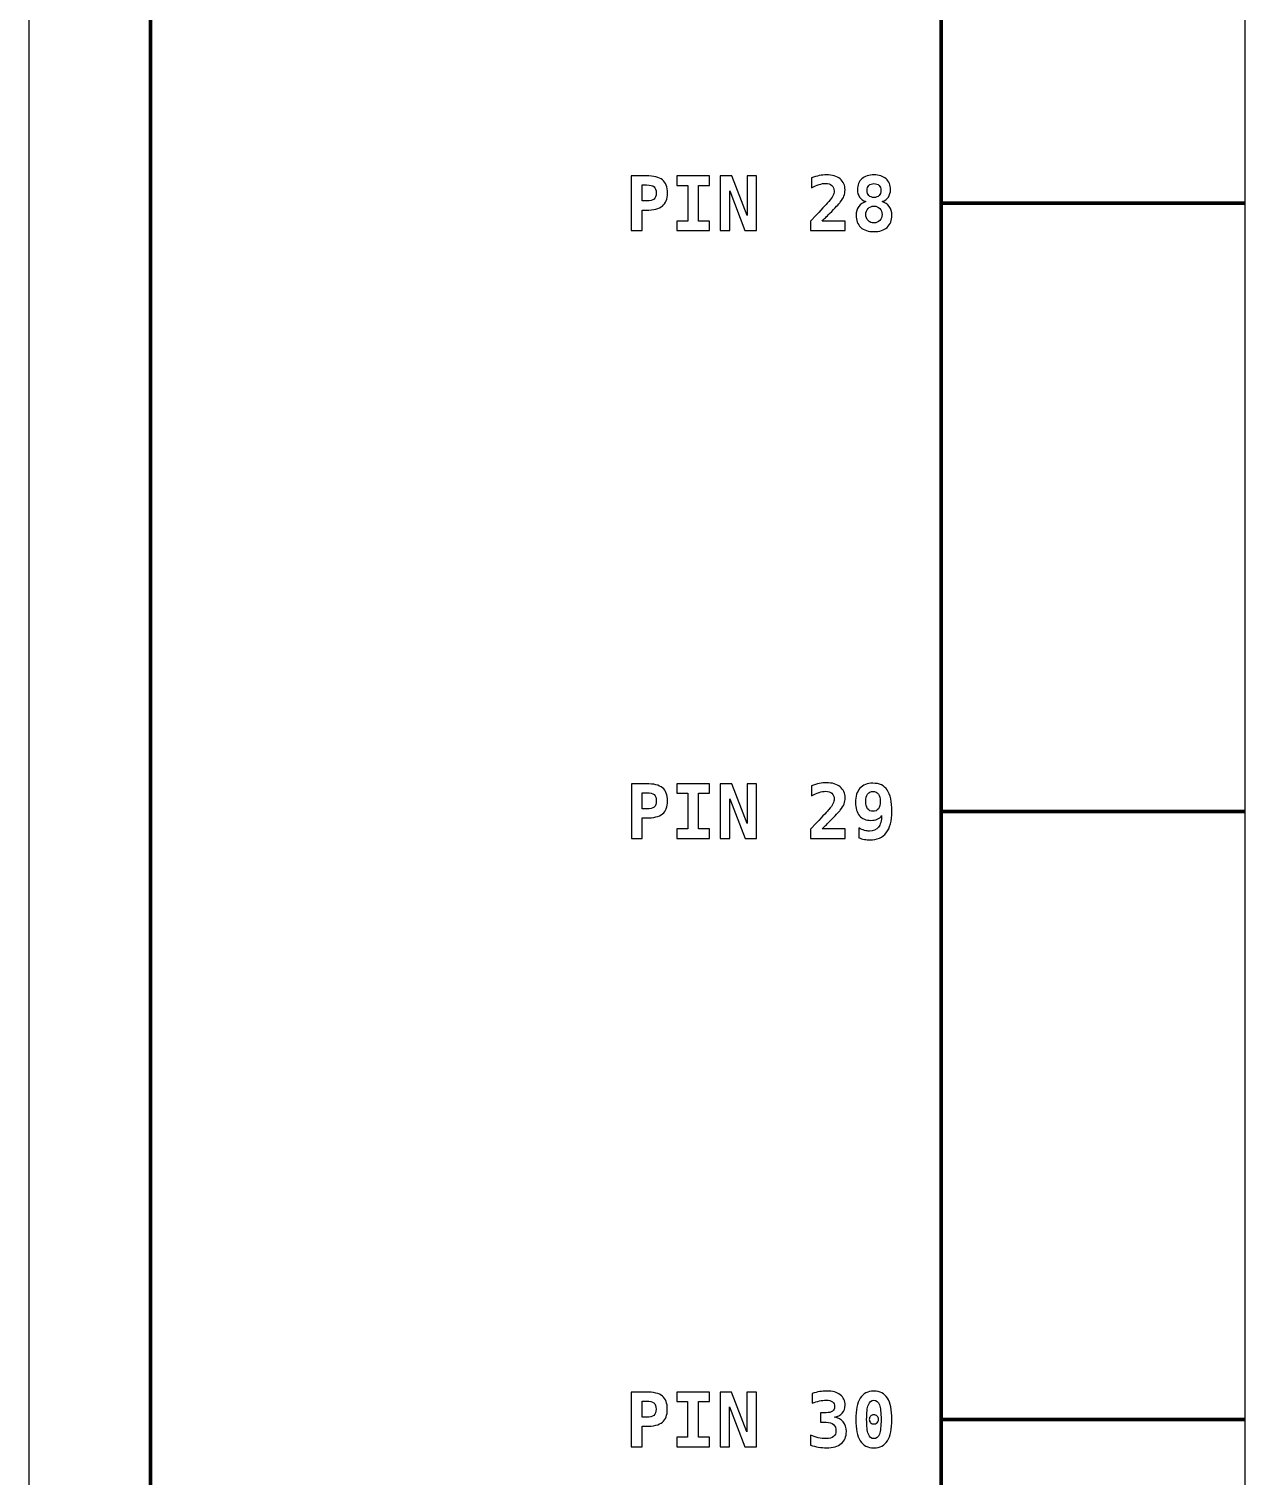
# Model space of a CAD drawing. Header units: centimetres. Extents: x -11.5 to -9.5, y -32.9 to 5.2.
# Drawn here: x -11.5 to -9.5, y -25.943 to -23.563 of the extents above; entities that cross this region are included whole.
import ezdxf

# ---------------------------------------------------------------- set-up
doc = ezdxf.new("R2010")
doc.units = ezdxf.units.CM
doc.header["$MEASUREMENT"] = 0
doc.layers.add('Layer 1', color=7, linetype='Continuous')

msp = doc.modelspace()

# ---------------------------------------------------------------- linework, layer by layer
at = {"layer": 'Layer 1', "color": 7}
msp.add_lwpolyline([(-11.5, -32.85), (-9.5, -32.85), (-9.5, 5.15), (-11.5, 5.15), (-11.5, -32.85)], close=True, dxfattribs=at)
at = {"layer": 'Layer 1', "color": 7, "lineweight": 100}
msp.add_lwpolyline([(-11.3, -32.35), (-10, -32.35), (-10, 3.65), (-11.3, 3.65), (-11.3, -32.35)], close=True, dxfattribs=at)
at = {"layer": 'Layer 1', "color": 250}
for points, knots in [([(-10.50933, -23.80492), (-10.50933, -23.80492), (-10.4849, -23.80492), (-10.4849, -23.80492), (-10.4849, -23.80492), (-10.47249, -23.80492), (-10.46356, -23.80712), (-10.45811, -23.81155), (-10.45811, -23.81155), (-10.45265, -23.81597), (-10.44994, -23.82315), (-10.44994, -23.83307), (-10.44994, -23.83307), (-10.44994, -23.84299), (-10.45265, -23.85017), (-10.45811, -23.8546), (-10.45811, -23.8546), (-10.46356, -23.85902), (-10.47249, -23.86122), (-10.4849, -23.86122), (-10.4849, -23.86122), (-10.4849, -23.86122), (-10.49155, -23.86122), (-10.49155, -23.86122), (-10.49155, -23.86122), (-10.49155, -23.86122), (-10.49155, -23.89493), (-10.49155, -23.89493), (-10.49155, -23.89493), (-10.49155, -23.89493), (-10.50933, -23.89493), (-10.50933, -23.89493), (-10.50933, -23.89493), (-10.50933, -23.89493), (-10.50933, -23.80492), (-10.50933, -23.80492)], [0, 0, 0, 0, 0.1111111, 0.1111111, 0.1111111, 0.1111111, 0.2222222, 0.2222222, 0.2222222, 0.2222222, 0.3333333, 0.3333333, 0.3333333, 0.3333333, 0.4444444, 0.4444444, 0.4444444, 0.4444444, 0.5555556, 0.5555556, 0.5555556, 0.5555556, 0.6666667, 0.6666667, 0.6666667, 0.6666667, 0.7777778, 0.7777778, 0.7777778, 0.7777778, 0.8888889, 0.8888889, 0.8888889, 0.8888889, 1, 1, 1, 1]), ([(-10.49155, -23.81988), (-10.49155, -23.81988), (-10.49155, -23.84626), (-10.49155, -23.84626), (-10.49155, -23.84626), (-10.49155, -23.84626), (-10.48424, -23.84626), (-10.48424, -23.84626), (-10.48424, -23.84626), (-10.47842, -23.84626), (-10.47432, -23.84527), (-10.47198, -23.84332), (-10.47198, -23.84332), (-10.46961, -23.84134), (-10.46844, -23.83793), (-10.46844, -23.83307), (-10.46844, -23.83307), (-10.46844, -23.82822), (-10.46961, -23.8248), (-10.47198, -23.82282), (-10.47198, -23.82282), (-10.47432, -23.82087), (-10.47842, -23.81988), (-10.48424, -23.81988), (-10.48424, -23.81988), (-10.48424, -23.81988), (-10.49155, -23.81988), (-10.49155, -23.81988)], [0, 0, 0, 0, 0.1428571, 0.1428571, 0.1428571, 0.1428571, 0.2857143, 0.2857143, 0.2857143, 0.2857143, 0.4285714, 0.4285714, 0.4285714, 0.4285714, 0.5714286, 0.5714286, 0.5714286, 0.5714286, 0.7142857, 0.7142857, 0.7142857, 0.7142857, 0.8571429, 0.8571429, 0.8571429, 0.8571429, 1, 1, 1, 1]), ([(-10.4344, -23.8206), (-10.4344, -23.8206), (-10.4344, -23.80492), (-10.4344, -23.80492), (-10.4344, -23.80492), (-10.4344, -23.80492), (-10.38081, -23.80492), (-10.38081, -23.80492), (-10.38081, -23.80492), (-10.38081, -23.80492), (-10.38081, -23.8206), (-10.38081, -23.8206), (-10.38081, -23.8206), (-10.38081, -23.8206), (-10.39872, -23.8206), (-10.39872, -23.8206), (-10.39872, -23.8206), (-10.39872, -23.8206), (-10.39872, -23.87925), (-10.39872, -23.87925), (-10.39872, -23.87925), (-10.39872, -23.87925), (-10.38081, -23.87925), (-10.38081, -23.87925), (-10.38081, -23.87925), (-10.38081, -23.87925), (-10.38081, -23.89493), (-10.38081, -23.89493), (-10.38081, -23.89493), (-10.38081, -23.89493), (-10.4344, -23.89493), (-10.4344, -23.89493), (-10.4344, -23.89493), (-10.4344, -23.89493), (-10.4344, -23.87925), (-10.4344, -23.87925), (-10.4344, -23.87925), (-10.4344, -23.87925), (-10.4165, -23.87925), (-10.4165, -23.87925), (-10.4165, -23.87925), (-10.4165, -23.87925), (-10.4165, -23.8206), (-10.4165, -23.8206), (-10.4165, -23.8206), (-10.4165, -23.8206), (-10.4344, -23.8206), (-10.4344, -23.8206)], [0, 0, 0, 0, 0.0833333, 0.0833333, 0.0833333, 0.0833333, 0.1666667, 0.1666667, 0.1666667, 0.1666667, 0.25, 0.25, 0.25, 0.25, 0.3333333, 0.3333333, 0.3333333, 0.3333333, 0.4166667, 0.4166667, 0.4166667, 0.4166667, 0.5, 0.5, 0.5, 0.5, 0.5833333, 0.5833333, 0.5833333, 0.5833333, 0.6666667, 0.6666667, 0.6666667, 0.6666667, 0.75, 0.75, 0.75, 0.75, 0.8333333, 0.8333333, 0.8333333, 0.8333333, 0.9166667, 0.9166667, 0.9166667, 0.9166667, 1, 1, 1, 1]), ([(-10.36326, -23.80492), (-10.36326, -23.80492), (-10.34414, -23.80492), (-10.34414, -23.80492), (-10.34414, -23.80492), (-10.34414, -23.80492), (-10.31908, -23.87034), (-10.31908, -23.87034), (-10.31908, -23.87034), (-10.31908, -23.87034), (-10.31908, -23.80492), (-10.31908, -23.80492), (-10.31908, -23.80492), (-10.31908, -23.80492), (-10.3034, -23.80492), (-10.3034, -23.80492), (-10.3034, -23.80492), (-10.3034, -23.80492), (-10.3034, -23.89493), (-10.3034, -23.89493), (-10.3034, -23.89493), (-10.3034, -23.89493), (-10.32239, -23.89493), (-10.32239, -23.89493), (-10.32239, -23.89493), (-10.32239, -23.89493), (-10.34758, -23.82951), (-10.34758, -23.82951), (-10.34758, -23.82951), (-10.34758, -23.82951), (-10.34758, -23.89493), (-10.34758, -23.89493), (-10.34758, -23.89493), (-10.34758, -23.89493), (-10.36326, -23.89493), (-10.36326, -23.89493), (-10.36326, -23.89493), (-10.36326, -23.89493), (-10.36326, -23.80492), (-10.36326, -23.80492)], [0, 0, 0, 0, 0.1, 0.1, 0.1, 0.1, 0.2, 0.2, 0.2, 0.2, 0.3, 0.3, 0.3, 0.3, 0.4, 0.4, 0.4, 0.4, 0.5, 0.5, 0.5, 0.5, 0.6, 0.6, 0.6, 0.6, 0.7, 0.7, 0.7, 0.7, 0.8, 0.8, 0.8, 0.8, 0.9, 0.9, 0.9, 0.9, 1, 1, 1, 1]), ([(-10.19562, -23.87925), (-10.19562, -23.87925), (-10.1577, -23.87925), (-10.1577, -23.87925), (-10.1577, -23.87925), (-10.1577, -23.87925), (-10.1577, -23.89493), (-10.1577, -23.89493), (-10.1577, -23.89493), (-10.1577, -23.89493), (-10.21485, -23.89493), (-10.21485, -23.89493), (-10.21485, -23.89493), (-10.21485, -23.89493), (-10.21485, -23.87972), (-10.21485, -23.87972), (-10.21485, -23.87972), (-10.21485, -23.87972), (-10.20519, -23.8695), (-10.20519, -23.8695), (-10.20519, -23.8695), (-10.19375, -23.85731), (-10.1868, -23.84982), (-10.18435, -23.847), (-10.18435, -23.847), (-10.18134, -23.84355), (-10.17916, -23.84048), (-10.17785, -23.8378), (-10.17785, -23.8378), (-10.17651, -23.83513), (-10.17585, -23.8325), (-10.17585, -23.82988), (-10.17585, -23.82988), (-10.17585, -23.82587), (-10.17706, -23.82276), (-10.17949, -23.82058), (-10.17949, -23.82058), (-10.18192, -23.81838), (-10.18538, -23.81729), (-10.18982, -23.81729), (-10.18982, -23.81729), (-10.19301, -23.81729), (-10.19657, -23.81793), (-10.20052, -23.81918), (-10.20052, -23.81918), (-10.20449, -23.82046), (-10.20861, -23.82229), (-10.21291, -23.8247), (-10.21291, -23.8247), (-10.21291, -23.8247), (-10.21291, -23.80811), (-10.21291, -23.80811), (-10.21291, -23.80811), (-10.20861, -23.80655), (-10.20441, -23.80535), (-10.20028, -23.80453), (-10.20028, -23.80453), (-10.19616, -23.80371), (-10.19221, -23.80329), (-10.18844, -23.80329), (-10.18844, -23.80329), (-10.17892, -23.80329), (-10.17142, -23.80552), (-10.16599, -23.80996), (-10.16599, -23.80996), (-10.16054, -23.81439), (-10.15782, -23.82046), (-10.15782, -23.82813), (-10.15782, -23.82813), (-10.15782, -23.83167), (-10.15842, -23.83499), (-10.15959, -23.83807), (-10.15959, -23.83807), (-10.16079, -23.84118), (-10.16282, -23.84462), (-10.16572, -23.84838), (-10.16572, -23.84838), (-10.16784, -23.85112), (-10.17369, -23.85727), (-10.18326, -23.86684), (-10.18326, -23.86684), (-10.18844, -23.87201), (-10.19256, -23.87616), (-10.19562, -23.87925)], [0, 0, 0, 0, 0.047619, 0.047619, 0.047619, 0.047619, 0.0952381, 0.0952381, 0.0952381, 0.0952381, 0.1428571, 0.1428571, 0.1428571, 0.1428571, 0.1904762, 0.1904762, 0.1904762, 0.1904762, 0.2380952, 0.2380952, 0.2380952, 0.2380952, 0.2857143, 0.2857143, 0.2857143, 0.2857143, 0.3333333, 0.3333333, 0.3333333, 0.3333333, 0.3809524, 0.3809524, 0.3809524, 0.3809524, 0.4285714, 0.4285714, 0.4285714, 0.4285714, 0.4761905, 0.4761905, 0.4761905, 0.4761905, 0.5238095, 0.5238095, 0.5238095, 0.5238095, 0.5714286, 0.5714286, 0.5714286, 0.5714286, 0.6190476, 0.6190476, 0.6190476, 0.6190476, 0.6666667, 0.6666667, 0.6666667, 0.6666667, 0.7142857, 0.7142857, 0.7142857, 0.7142857, 0.7619048, 0.7619048, 0.7619048, 0.7619048, 0.8095238, 0.8095238, 0.8095238, 0.8095238, 0.8571429, 0.8571429, 0.8571429, 0.8571429, 0.9047619, 0.9047619, 0.9047619, 0.9047619, 0.952381, 0.952381, 0.952381, 0.952381, 1, 1, 1, 1]), ([(-10.12352, -23.84723), (-10.12807, -23.84567), (-10.13152, -23.8432), (-10.13389, -23.83984), (-10.13389, -23.83984), (-10.13626, -23.83649), (-10.13745, -23.83239), (-10.13745, -23.82752), (-10.13745, -23.82752), (-10.13745, -23.82005), (-10.13502, -23.81414), (-10.13014, -23.8098), (-10.13014, -23.8098), (-10.12529, -23.80546), (-10.11868, -23.80329), (-10.11031, -23.80329), (-10.11031, -23.80329), (-10.10191, -23.80329), (-10.09528, -23.80546), (-10.09043, -23.8098), (-10.09043, -23.8098), (-10.08555, -23.81414), (-10.08312, -23.82005), (-10.08312, -23.82752), (-10.08312, -23.82752), (-10.08312, -23.83235), (-10.0843, -23.83643), (-10.08662, -23.83978), (-10.08662, -23.83978), (-10.08895, -23.84313), (-10.09234, -23.84562), (-10.09681, -23.84723), (-10.09681, -23.84723), (-10.09183, -23.84875), (-10.08794, -23.85149), (-10.08512, -23.85544), (-10.08512, -23.85544), (-10.0823, -23.85937), (-10.0809, -23.8641), (-10.0809, -23.8696), (-10.0809, -23.8696), (-10.0809, -23.87824), (-10.08345, -23.88493), (-10.08855, -23.88962), (-10.08855, -23.88962), (-10.09366, -23.89433), (-10.10092, -23.89668), (-10.11031, -23.89668), (-10.11031, -23.89668), (-10.11967, -23.89668), (-10.12691, -23.89433), (-10.13202, -23.88962), (-10.13202, -23.88962), (-10.13712, -23.88493), (-10.13967, -23.87824), (-10.13967, -23.8696), (-10.13967, -23.8696), (-10.13967, -23.86406), (-10.13825, -23.85931), (-10.13539, -23.85538), (-10.13539, -23.85538), (-10.13253, -23.85143), (-10.12858, -23.84871), (-10.12352, -23.84723)], [0, 0, 0, 0, 0.0625, 0.0625, 0.0625, 0.0625, 0.125, 0.125, 0.125, 0.125, 0.1875, 0.1875, 0.1875, 0.1875, 0.25, 0.25, 0.25, 0.25, 0.3125, 0.3125, 0.3125, 0.3125, 0.375, 0.375, 0.375, 0.375, 0.4375, 0.4375, 0.4375, 0.4375, 0.5, 0.5, 0.5, 0.5, 0.5625, 0.5625, 0.5625, 0.5625, 0.625, 0.625, 0.625, 0.625, 0.6875, 0.6875, 0.6875, 0.6875, 0.75, 0.75, 0.75, 0.75, 0.8125, 0.8125, 0.8125, 0.8125, 0.875, 0.875, 0.875, 0.875, 0.9375, 0.9375, 0.9375, 0.9375, 1, 1, 1, 1]), ([(-10.12164, -23.82898), (-10.12164, -23.8325), (-10.12064, -23.83531), (-10.1186, -23.83737), (-10.1186, -23.83737), (-10.11658, -23.83945), (-10.1138, -23.84048), (-10.11031, -23.84048), (-10.11031, -23.84048), (-10.10679, -23.84048), (-10.10399, -23.83945), (-10.10197, -23.83737), (-10.10197, -23.83737), (-10.09993, -23.83531), (-10.09893, -23.8325), (-10.09893, -23.82898), (-10.09893, -23.82898), (-10.09893, -23.82548), (-10.09993, -23.82272), (-10.10197, -23.82068), (-10.10197, -23.82068), (-10.10399, -23.81865), (-10.10679, -23.81764), (-10.11031, -23.81764), (-10.11031, -23.81764), (-10.11376, -23.81764), (-10.11652, -23.81867), (-10.11858, -23.8207), (-10.11858, -23.8207), (-10.12062, -23.82276), (-10.12164, -23.82552), (-10.12164, -23.82898)], [0, 0, 0, 0, 0.125, 0.125, 0.125, 0.125, 0.25, 0.25, 0.25, 0.25, 0.375, 0.375, 0.375, 0.375, 0.5, 0.5, 0.5, 0.5, 0.625, 0.625, 0.625, 0.625, 0.75, 0.75, 0.75, 0.75, 0.875, 0.875, 0.875, 0.875, 1, 1, 1, 1]), ([(-10.11031, -23.85476), (-10.1143, -23.85476), (-10.11751, -23.85602), (-10.11996, -23.85853), (-10.11996, -23.85853), (-10.12241, -23.86104), (-10.12364, -23.86437), (-10.12364, -23.86853), (-10.12364, -23.86853), (-10.12364, -23.87266), (-10.12241, -23.876), (-10.11996, -23.87853), (-10.11996, -23.87853), (-10.11751, -23.88106), (-10.1143, -23.88234), (-10.11031, -23.88234), (-10.11031, -23.88234), (-10.10633, -23.88234), (-10.1031, -23.88104), (-10.10063, -23.87847), (-10.10063, -23.87847), (-10.09816, -23.8759), (-10.09693, -23.87258), (-10.09693, -23.86853), (-10.09693, -23.86853), (-10.09693, -23.86437), (-10.09816, -23.86104), (-10.10061, -23.85853), (-10.10061, -23.85853), (-10.10306, -23.85602), (-10.10629, -23.85476), (-10.11031, -23.85476)], [0, 0, 0, 0, 0.125, 0.125, 0.125, 0.125, 0.25, 0.25, 0.25, 0.25, 0.375, 0.375, 0.375, 0.375, 0.5, 0.5, 0.5, 0.5, 0.625, 0.625, 0.625, 0.625, 0.75, 0.75, 0.75, 0.75, 0.875, 0.875, 0.875, 0.875, 1, 1, 1, 1]), ([(-10.50927, -24.80462), (-10.50927, -24.80462), (-10.48484, -24.80462), (-10.48484, -24.80462), (-10.48484, -24.80462), (-10.47243, -24.80462), (-10.4635, -24.80682), (-10.45805, -24.81125), (-10.45805, -24.81125), (-10.45259, -24.81567), (-10.44988, -24.82285), (-10.44988, -24.83277), (-10.44988, -24.83277), (-10.44988, -24.84269), (-10.45259, -24.84987), (-10.45805, -24.8543), (-10.45805, -24.8543), (-10.4635, -24.85872), (-10.47243, -24.86092), (-10.48484, -24.86092), (-10.48484, -24.86092), (-10.48484, -24.86092), (-10.49149, -24.86092), (-10.49149, -24.86092), (-10.49149, -24.86092), (-10.49149, -24.86092), (-10.49149, -24.89463), (-10.49149, -24.89463), (-10.49149, -24.89463), (-10.49149, -24.89463), (-10.50927, -24.89463), (-10.50927, -24.89463), (-10.50927, -24.89463), (-10.50927, -24.89463), (-10.50927, -24.80462), (-10.50927, -24.80462)], [0, 0, 0, 0, 0.1111111, 0.1111111, 0.1111111, 0.1111111, 0.2222222, 0.2222222, 0.2222222, 0.2222222, 0.3333333, 0.3333333, 0.3333333, 0.3333333, 0.4444444, 0.4444444, 0.4444444, 0.4444444, 0.5555556, 0.5555556, 0.5555556, 0.5555556, 0.6666667, 0.6666667, 0.6666667, 0.6666667, 0.7777778, 0.7777778, 0.7777778, 0.7777778, 0.8888889, 0.8888889, 0.8888889, 0.8888889, 1, 1, 1, 1]), ([(-10.49149, -24.81958), (-10.49149, -24.81958), (-10.49149, -24.84596), (-10.49149, -24.84596), (-10.49149, -24.84596), (-10.49149, -24.84596), (-10.48418, -24.84596), (-10.48418, -24.84596), (-10.48418, -24.84596), (-10.47836, -24.84596), (-10.47426, -24.84497), (-10.47192, -24.84302), (-10.47192, -24.84302), (-10.46955, -24.84104), (-10.46838, -24.83763), (-10.46838, -24.83277), (-10.46838, -24.83277), (-10.46838, -24.82792), (-10.46955, -24.8245), (-10.47192, -24.82252), (-10.47192, -24.82252), (-10.47426, -24.82057), (-10.47836, -24.81958), (-10.48418, -24.81958), (-10.48418, -24.81958), (-10.48418, -24.81958), (-10.49149, -24.81958), (-10.49149, -24.81958)], [0, 0, 0, 0, 0.1428571, 0.1428571, 0.1428571, 0.1428571, 0.2857143, 0.2857143, 0.2857143, 0.2857143, 0.4285714, 0.4285714, 0.4285714, 0.4285714, 0.5714286, 0.5714286, 0.5714286, 0.5714286, 0.7142857, 0.7142857, 0.7142857, 0.7142857, 0.8571429, 0.8571429, 0.8571429, 0.8571429, 1, 1, 1, 1]), ([(-10.43434, -24.8203), (-10.43434, -24.8203), (-10.43434, -24.80462), (-10.43434, -24.80462), (-10.43434, -24.80462), (-10.43434, -24.80462), (-10.38075, -24.80462), (-10.38075, -24.80462), (-10.38075, -24.80462), (-10.38075, -24.80462), (-10.38075, -24.8203), (-10.38075, -24.8203), (-10.38075, -24.8203), (-10.38075, -24.8203), (-10.39866, -24.8203), (-10.39866, -24.8203), (-10.39866, -24.8203), (-10.39866, -24.8203), (-10.39866, -24.87895), (-10.39866, -24.87895), (-10.39866, -24.87895), (-10.39866, -24.87895), (-10.38075, -24.87895), (-10.38075, -24.87895), (-10.38075, -24.87895), (-10.38075, -24.87895), (-10.38075, -24.89463), (-10.38075, -24.89463), (-10.38075, -24.89463), (-10.38075, -24.89463), (-10.43434, -24.89463), (-10.43434, -24.89463), (-10.43434, -24.89463), (-10.43434, -24.89463), (-10.43434, -24.87895), (-10.43434, -24.87895), (-10.43434, -24.87895), (-10.43434, -24.87895), (-10.41644, -24.87895), (-10.41644, -24.87895), (-10.41644, -24.87895), (-10.41644, -24.87895), (-10.41644, -24.8203), (-10.41644, -24.8203), (-10.41644, -24.8203), (-10.41644, -24.8203), (-10.43434, -24.8203), (-10.43434, -24.8203)], [0, 0, 0, 0, 0.0833333, 0.0833333, 0.0833333, 0.0833333, 0.1666667, 0.1666667, 0.1666667, 0.1666667, 0.25, 0.25, 0.25, 0.25, 0.3333333, 0.3333333, 0.3333333, 0.3333333, 0.4166667, 0.4166667, 0.4166667, 0.4166667, 0.5, 0.5, 0.5, 0.5, 0.5833333, 0.5833333, 0.5833333, 0.5833333, 0.6666667, 0.6666667, 0.6666667, 0.6666667, 0.75, 0.75, 0.75, 0.75, 0.8333333, 0.8333333, 0.8333333, 0.8333333, 0.9166667, 0.9166667, 0.9166667, 0.9166667, 1, 1, 1, 1]), ([(-10.3632, -24.80462), (-10.3632, -24.80462), (-10.34408, -24.80462), (-10.34408, -24.80462), (-10.34408, -24.80462), (-10.34408, -24.80462), (-10.31902, -24.87004), (-10.31902, -24.87004), (-10.31902, -24.87004), (-10.31902, -24.87004), (-10.31902, -24.80462), (-10.31902, -24.80462), (-10.31902, -24.80462), (-10.31902, -24.80462), (-10.30334, -24.80462), (-10.30334, -24.80462), (-10.30334, -24.80462), (-10.30334, -24.80462), (-10.30334, -24.89463), (-10.30334, -24.89463), (-10.30334, -24.89463), (-10.30334, -24.89463), (-10.32233, -24.89463), (-10.32233, -24.89463), (-10.32233, -24.89463), (-10.32233, -24.89463), (-10.34752, -24.82921), (-10.34752, -24.82921), (-10.34752, -24.82921), (-10.34752, -24.82921), (-10.34752, -24.89463), (-10.34752, -24.89463), (-10.34752, -24.89463), (-10.34752, -24.89463), (-10.3632, -24.89463), (-10.3632, -24.89463), (-10.3632, -24.89463), (-10.3632, -24.89463), (-10.3632, -24.80462), (-10.3632, -24.80462)], [0, 0, 0, 0, 0.1, 0.1, 0.1, 0.1, 0.2, 0.2, 0.2, 0.2, 0.3, 0.3, 0.3, 0.3, 0.4, 0.4, 0.4, 0.4, 0.5, 0.5, 0.5, 0.5, 0.6, 0.6, 0.6, 0.6, 0.7, 0.7, 0.7, 0.7, 0.8, 0.8, 0.8, 0.8, 0.9, 0.9, 0.9, 0.9, 1, 1, 1, 1]), ([(-10.19556, -24.87895), (-10.19556, -24.87895), (-10.15764, -24.87895), (-10.15764, -24.87895), (-10.15764, -24.87895), (-10.15764, -24.87895), (-10.15764, -24.89463), (-10.15764, -24.89463), (-10.15764, -24.89463), (-10.15764, -24.89463), (-10.21479, -24.89463), (-10.21479, -24.89463), (-10.21479, -24.89463), (-10.21479, -24.89463), (-10.21479, -24.87942), (-10.21479, -24.87942), (-10.21479, -24.87942), (-10.21479, -24.87942), (-10.20513, -24.8692), (-10.20513, -24.8692), (-10.20513, -24.8692), (-10.19369, -24.85701), (-10.18674, -24.84952), (-10.18429, -24.8467), (-10.18429, -24.8467), (-10.18128, -24.84325), (-10.1791, -24.84018), (-10.17779, -24.8375), (-10.17779, -24.8375), (-10.17645, -24.83483), (-10.17579, -24.8322), (-10.17579, -24.82958), (-10.17579, -24.82958), (-10.17579, -24.82557), (-10.177, -24.82246), (-10.17943, -24.82028), (-10.17943, -24.82028), (-10.18186, -24.81808), (-10.18532, -24.81699), (-10.18976, -24.81699), (-10.18976, -24.81699), (-10.19295, -24.81699), (-10.19651, -24.81763), (-10.20046, -24.81888), (-10.20046, -24.81888), (-10.20443, -24.82016), (-10.20855, -24.82199), (-10.21285, -24.8244), (-10.21285, -24.8244), (-10.21285, -24.8244), (-10.21285, -24.80781), (-10.21285, -24.80781), (-10.21285, -24.80781), (-10.20855, -24.80625), (-10.20435, -24.80505), (-10.20022, -24.80423), (-10.20022, -24.80423), (-10.1961, -24.80341), (-10.19215, -24.80299), (-10.18838, -24.80299), (-10.18838, -24.80299), (-10.17886, -24.80299), (-10.17136, -24.80522), (-10.16593, -24.80966), (-10.16593, -24.80966), (-10.16048, -24.81409), (-10.15776, -24.82016), (-10.15776, -24.82783), (-10.15776, -24.82783), (-10.15776, -24.83137), (-10.15836, -24.83469), (-10.15953, -24.83777), (-10.15953, -24.83777), (-10.16073, -24.84088), (-10.16276, -24.84432), (-10.16566, -24.84808), (-10.16566, -24.84808), (-10.16778, -24.85082), (-10.17363, -24.85697), (-10.1832, -24.86654), (-10.1832, -24.86654), (-10.18838, -24.87171), (-10.1925, -24.87586), (-10.19556, -24.87895)], [0, 0, 0, 0, 0.047619, 0.047619, 0.047619, 0.047619, 0.0952381, 0.0952381, 0.0952381, 0.0952381, 0.1428571, 0.1428571, 0.1428571, 0.1428571, 0.1904762, 0.1904762, 0.1904762, 0.1904762, 0.2380952, 0.2380952, 0.2380952, 0.2380952, 0.2857143, 0.2857143, 0.2857143, 0.2857143, 0.3333333, 0.3333333, 0.3333333, 0.3333333, 0.3809524, 0.3809524, 0.3809524, 0.3809524, 0.4285714, 0.4285714, 0.4285714, 0.4285714, 0.4761905, 0.4761905, 0.4761905, 0.4761905, 0.5238095, 0.5238095, 0.5238095, 0.5238095, 0.5714286, 0.5714286, 0.5714286, 0.5714286, 0.6190476, 0.6190476, 0.6190476, 0.6190476, 0.6666667, 0.6666667, 0.6666667, 0.6666667, 0.7142857, 0.7142857, 0.7142857, 0.7142857, 0.7619048, 0.7619048, 0.7619048, 0.7619048, 0.8095238, 0.8095238, 0.8095238, 0.8095238, 0.8571429, 0.8571429, 0.8571429, 0.8571429, 0.9047619, 0.9047619, 0.9047619, 0.9047619, 0.952381, 0.952381, 0.952381, 0.952381, 1, 1, 1, 1]), ([(-10.13515, -24.89342), (-10.13515, -24.89342), (-10.13515, -24.8772), (-10.13515, -24.8772), (-10.13515, -24.8772), (-10.13198, -24.87905), (-10.12893, -24.88041), (-10.12601, -24.8813), (-10.12601, -24.8813), (-10.12311, -24.88218), (-10.12031, -24.88263), (-10.11761, -24.88263), (-10.11761, -24.88263), (-10.11123, -24.88263), (-10.10636, -24.88049), (-10.103, -24.87621), (-10.103, -24.87621), (-10.09965, -24.87193), (-10.09788, -24.86553), (-10.09767, -24.85701), (-10.09767, -24.85701), (-10.09957, -24.85963), (-10.10197, -24.86158), (-10.1049, -24.8629), (-10.1049, -24.8629), (-10.10784, -24.86419), (-10.11132, -24.86485), (-10.11533, -24.86485), (-10.11533, -24.86485), (-10.12342, -24.86485), (-10.12965, -24.86228), (-10.13408, -24.85716), (-10.13408, -24.85716), (-10.1385, -24.85203), (-10.1407, -24.84477), (-10.1407, -24.83536), (-10.1407, -24.83536), (-10.1407, -24.82532), (-10.13823, -24.81754), (-10.13329, -24.81203), (-10.13329, -24.81203), (-10.12833, -24.80653), (-10.12136, -24.80378), (-10.1123, -24.80378), (-10.1123, -24.80378), (-10.10134, -24.80378), (-10.09337, -24.80744), (-10.08841, -24.81479), (-10.08841, -24.81479), (-10.08345, -24.82211), (-10.08096, -24.83397), (-10.08096, -24.85032), (-10.08096, -24.85032), (-10.08096, -24.86586), (-10.08399, -24.87753), (-10.09006, -24.88531), (-10.09006, -24.88531), (-10.09613, -24.89309), (-10.10522, -24.89698), (-10.11737, -24.89698), (-10.11737, -24.89698), (-10.12019, -24.89698), (-10.12309, -24.89667), (-10.12607, -24.89607), (-10.12607, -24.89607), (-10.12908, -24.89547), (-10.1321, -24.89459), (-10.13515, -24.89342)], [0, 0, 0, 0, 0.0588235, 0.0588235, 0.0588235, 0.0588235, 0.1176471, 0.1176471, 0.1176471, 0.1176471, 0.1764706, 0.1764706, 0.1764706, 0.1764706, 0.2352941, 0.2352941, 0.2352941, 0.2352941, 0.2941176, 0.2941176, 0.2941176, 0.2941176, 0.3529412, 0.3529412, 0.3529412, 0.3529412, 0.4117647, 0.4117647, 0.4117647, 0.4117647, 0.4705882, 0.4705882, 0.4705882, 0.4705882, 0.5294118, 0.5294118, 0.5294118, 0.5294118, 0.5882353, 0.5882353, 0.5882353, 0.5882353, 0.6470588, 0.6470588, 0.6470588, 0.6470588, 0.7058824, 0.7058824, 0.7058824, 0.7058824, 0.7647059, 0.7647059, 0.7647059, 0.7647059, 0.8235294, 0.8235294, 0.8235294, 0.8235294, 0.8823529, 0.8823529, 0.8823529, 0.8823529, 0.9411765, 0.9411765, 0.9411765, 0.9411765, 1, 1, 1, 1]), ([(-10.11183, -24.84995), (-10.10802, -24.84995), (-10.1051, -24.84856), (-10.10306, -24.84576), (-10.10306, -24.84576), (-10.10103, -24.84298), (-10.10002, -24.83892), (-10.10002, -24.83362), (-10.10002, -24.83362), (-10.10002, -24.82835), (-10.10103, -24.82431), (-10.10306, -24.82154), (-10.10306, -24.82154), (-10.1051, -24.81874), (-10.10802, -24.81734), (-10.11183, -24.81734), (-10.11183, -24.81734), (-10.1157, -24.81734), (-10.11866, -24.81874), (-10.12072, -24.82154), (-10.12072, -24.82154), (-10.1228, -24.82431), (-10.12383, -24.82835), (-10.12383, -24.83362), (-10.12383, -24.83362), (-10.12383, -24.83888), (-10.1228, -24.84292), (-10.12072, -24.84574), (-10.12072, -24.84574), (-10.11866, -24.84856), (-10.1157, -24.84995), (-10.11183, -24.84995)], [0, 0, 0, 0, 0.125, 0.125, 0.125, 0.125, 0.25, 0.25, 0.25, 0.25, 0.375, 0.375, 0.375, 0.375, 0.5, 0.5, 0.5, 0.5, 0.625, 0.625, 0.625, 0.625, 0.75, 0.75, 0.75, 0.75, 0.875, 0.875, 0.875, 0.875, 1, 1, 1, 1]), ([(-10.50952, -25.80492), (-10.50952, -25.80492), (-10.48509, -25.80492), (-10.48509, -25.80492), (-10.48509, -25.80492), (-10.47268, -25.80492), (-10.46375, -25.80712), (-10.4583, -25.81155), (-10.4583, -25.81155), (-10.45284, -25.81597), (-10.45013, -25.82315), (-10.45013, -25.83307), (-10.45013, -25.83307), (-10.45013, -25.84299), (-10.45284, -25.85017), (-10.4583, -25.8546), (-10.4583, -25.8546), (-10.46375, -25.85902), (-10.47268, -25.86122), (-10.48509, -25.86122), (-10.48509, -25.86122), (-10.48509, -25.86122), (-10.49174, -25.86122), (-10.49174, -25.86122), (-10.49174, -25.86122), (-10.49174, -25.86122), (-10.49174, -25.89493), (-10.49174, -25.89493), (-10.49174, -25.89493), (-10.49174, -25.89493), (-10.50952, -25.89493), (-10.50952, -25.89493), (-10.50952, -25.89493), (-10.50952, -25.89493), (-10.50952, -25.80492), (-10.50952, -25.80492)], [0, 0, 0, 0, 0.1111111, 0.1111111, 0.1111111, 0.1111111, 0.2222222, 0.2222222, 0.2222222, 0.2222222, 0.3333333, 0.3333333, 0.3333333, 0.3333333, 0.4444444, 0.4444444, 0.4444444, 0.4444444, 0.5555556, 0.5555556, 0.5555556, 0.5555556, 0.6666667, 0.6666667, 0.6666667, 0.6666667, 0.7777778, 0.7777778, 0.7777778, 0.7777778, 0.8888889, 0.8888889, 0.8888889, 0.8888889, 1, 1, 1, 1]), ([(-10.49174, -25.81988), (-10.49174, -25.81988), (-10.49174, -25.84626), (-10.49174, -25.84626), (-10.49174, -25.84626), (-10.49174, -25.84626), (-10.48443, -25.84626), (-10.48443, -25.84626), (-10.48443, -25.84626), (-10.47861, -25.84626), (-10.47451, -25.84527), (-10.47217, -25.84332), (-10.47217, -25.84332), (-10.4698, -25.84134), (-10.46863, -25.83793), (-10.46863, -25.83307), (-10.46863, -25.83307), (-10.46863, -25.82822), (-10.4698, -25.8248), (-10.47217, -25.82282), (-10.47217, -25.82282), (-10.47451, -25.82087), (-10.47861, -25.81988), (-10.48443, -25.81988), (-10.48443, -25.81988), (-10.48443, -25.81988), (-10.49174, -25.81988), (-10.49174, -25.81988)], [0, 0, 0, 0, 0.1428571, 0.1428571, 0.1428571, 0.1428571, 0.2857143, 0.2857143, 0.2857143, 0.2857143, 0.4285714, 0.4285714, 0.4285714, 0.4285714, 0.5714286, 0.5714286, 0.5714286, 0.5714286, 0.7142857, 0.7142857, 0.7142857, 0.7142857, 0.8571429, 0.8571429, 0.8571429, 0.8571429, 1, 1, 1, 1]), ([(-10.43459, -25.8206), (-10.43459, -25.8206), (-10.43459, -25.80492), (-10.43459, -25.80492), (-10.43459, -25.80492), (-10.43459, -25.80492), (-10.381, -25.80492), (-10.381, -25.80492), (-10.381, -25.80492), (-10.381, -25.80492), (-10.381, -25.8206), (-10.381, -25.8206), (-10.381, -25.8206), (-10.381, -25.8206), (-10.39891, -25.8206), (-10.39891, -25.8206), (-10.39891, -25.8206), (-10.39891, -25.8206), (-10.39891, -25.87925), (-10.39891, -25.87925), (-10.39891, -25.87925), (-10.39891, -25.87925), (-10.381, -25.87925), (-10.381, -25.87925), (-10.381, -25.87925), (-10.381, -25.87925), (-10.381, -25.89493), (-10.381, -25.89493), (-10.381, -25.89493), (-10.381, -25.89493), (-10.43459, -25.89493), (-10.43459, -25.89493), (-10.43459, -25.89493), (-10.43459, -25.89493), (-10.43459, -25.87925), (-10.43459, -25.87925), (-10.43459, -25.87925), (-10.43459, -25.87925), (-10.41669, -25.87925), (-10.41669, -25.87925), (-10.41669, -25.87925), (-10.41669, -25.87925), (-10.41669, -25.8206), (-10.41669, -25.8206), (-10.41669, -25.8206), (-10.41669, -25.8206), (-10.43459, -25.8206), (-10.43459, -25.8206)], [0, 0, 0, 0, 0.0833333, 0.0833333, 0.0833333, 0.0833333, 0.1666667, 0.1666667, 0.1666667, 0.1666667, 0.25, 0.25, 0.25, 0.25, 0.3333333, 0.3333333, 0.3333333, 0.3333333, 0.4166667, 0.4166667, 0.4166667, 0.4166667, 0.5, 0.5, 0.5, 0.5, 0.5833333, 0.5833333, 0.5833333, 0.5833333, 0.6666667, 0.6666667, 0.6666667, 0.6666667, 0.75, 0.75, 0.75, 0.75, 0.8333333, 0.8333333, 0.8333333, 0.8333333, 0.9166667, 0.9166667, 0.9166667, 0.9166667, 1, 1, 1, 1]), ([(-10.36345, -25.80492), (-10.36345, -25.80492), (-10.34433, -25.80492), (-10.34433, -25.80492), (-10.34433, -25.80492), (-10.34433, -25.80492), (-10.31927, -25.87034), (-10.31927, -25.87034), (-10.31927, -25.87034), (-10.31927, -25.87034), (-10.31927, -25.80492), (-10.31927, -25.80492), (-10.31927, -25.80492), (-10.31927, -25.80492), (-10.30359, -25.80492), (-10.30359, -25.80492), (-10.30359, -25.80492), (-10.30359, -25.80492), (-10.30359, -25.89493), (-10.30359, -25.89493), (-10.30359, -25.89493), (-10.30359, -25.89493), (-10.32258, -25.89493), (-10.32258, -25.89493), (-10.32258, -25.89493), (-10.32258, -25.89493), (-10.34777, -25.82951), (-10.34777, -25.82951), (-10.34777, -25.82951), (-10.34777, -25.82951), (-10.34777, -25.89493), (-10.34777, -25.89493), (-10.34777, -25.89493), (-10.34777, -25.89493), (-10.36345, -25.89493), (-10.36345, -25.89493), (-10.36345, -25.89493), (-10.36345, -25.89493), (-10.36345, -25.80492), (-10.36345, -25.80492)], [0, 0, 0, 0, 0.1, 0.1, 0.1, 0.1, 0.2, 0.2, 0.2, 0.2, 0.3, 0.3, 0.3, 0.3, 0.4, 0.4, 0.4, 0.4, 0.5, 0.5, 0.5, 0.5, 0.6, 0.6, 0.6, 0.6, 0.7, 0.7, 0.7, 0.7, 0.8, 0.8, 0.8, 0.8, 0.9, 0.9, 0.9, 0.9, 1, 1, 1, 1]), ([(-10.18888, -25.85466), (-10.18888, -25.85466), (-10.19841, -25.85466), (-10.19841, -25.85466), (-10.19841, -25.85466), (-10.19841, -25.85466), (-10.19841, -25.83898), (-10.19841, -25.83898), (-10.19841, -25.83898), (-10.19841, -25.83898), (-10.18888, -25.83898), (-10.18888, -25.83898), (-10.18888, -25.83898), (-10.18448, -25.83898), (-10.18104, -25.83811), (-10.17861, -25.83636), (-10.17861, -25.83636), (-10.17618, -25.83461), (-10.17497, -25.83215), (-10.17497, -25.82898), (-10.17497, -25.82898), (-10.17497, -25.82564), (-10.17618, -25.82303), (-10.17861, -25.82116), (-10.17861, -25.82116), (-10.18104, -25.81928), (-10.18448, -25.81836), (-10.18888, -25.81836), (-10.18888, -25.81836), (-10.19225, -25.81836), (-10.19588, -25.81879), (-10.19972, -25.81963), (-10.19972, -25.81963), (-10.20359, -25.82048), (-10.20759, -25.82171), (-10.21172, -25.82332), (-10.21172, -25.82332), (-10.21172, -25.82332), (-10.21172, -25.80716), (-10.21172, -25.80716), (-10.21172, -25.80716), (-10.20759, -25.80591), (-10.20351, -25.80496), (-10.1995, -25.80428), (-10.1995, -25.80428), (-10.19547, -25.80362), (-10.19162, -25.80329), (-10.18791, -25.80329), (-10.18791, -25.80329), (-10.17843, -25.80329), (-10.17104, -25.80537), (-10.16575, -25.80951), (-10.16575, -25.80951), (-10.16044, -25.81365), (-10.15779, -25.81935), (-10.15779, -25.82663), (-10.15779, -25.82663), (-10.15779, -25.83196), (-10.15931, -25.83634), (-10.16238, -25.83974), (-10.16238, -25.83974), (-10.16542, -25.84313), (-10.16978, -25.84536), (-10.17544, -25.84639), (-10.17544, -25.84639), (-10.16902, -25.84752), (-10.1641, -25.85009), (-10.16073, -25.85408), (-10.16073, -25.85408), (-10.15735, -25.85807), (-10.15567, -25.86334), (-10.15567, -25.86985), (-10.15567, -25.86985), (-10.15567, -25.87857), (-10.15847, -25.88522), (-10.16404, -25.88981), (-10.16404, -25.88981), (-10.16964, -25.89439), (-10.17775, -25.89668), (-10.18841, -25.89668), (-10.18841, -25.89668), (-10.19293, -25.89668), (-10.1974, -25.89629), (-10.2018, -25.89553), (-10.2018, -25.89553), (-10.20621, -25.89477), (-10.21043, -25.89365), (-10.21444, -25.89221), (-10.21444, -25.89221), (-10.21444, -25.89221), (-10.21444, -25.87569), (-10.21444, -25.87569), (-10.21444, -25.87569), (-10.21065, -25.87758), (-10.20658, -25.87902), (-10.20219, -25.88001), (-10.20219, -25.88001), (-10.19783, -25.881), (-10.19322, -25.88149), (-10.18841, -25.88149), (-10.18841, -25.88149), (-10.18357, -25.88149), (-10.17976, -25.88038), (-10.17694, -25.87814), (-10.17694, -25.87814), (-10.17413, -25.87592), (-10.17273, -25.87291), (-10.17273, -25.86912), (-10.17273, -25.86912), (-10.17273, -25.86452), (-10.17413, -25.86093), (-10.17694, -25.85842), (-10.17694, -25.85842), (-10.17976, -25.85591), (-10.18374, -25.85466), (-10.18888, -25.85466)], [0, 0, 0, 0, 0.0344828, 0.0344828, 0.0344828, 0.0344828, 0.0689655, 0.0689655, 0.0689655, 0.0689655, 0.1034483, 0.1034483, 0.1034483, 0.1034483, 0.137931, 0.137931, 0.137931, 0.137931, 0.1724138, 0.1724138, 0.1724138, 0.1724138, 0.2068966, 0.2068966, 0.2068966, 0.2068966, 0.2413793, 0.2413793, 0.2413793, 0.2413793, 0.2758621, 0.2758621, 0.2758621, 0.2758621, 0.3103448, 0.3103448, 0.3103448, 0.3103448, 0.3448276, 0.3448276, 0.3448276, 0.3448276, 0.3793103, 0.3793103, 0.3793103, 0.3793103, 0.4137931, 0.4137931, 0.4137931, 0.4137931, 0.4482759, 0.4482759, 0.4482759, 0.4482759, 0.4827586, 0.4827586, 0.4827586, 0.4827586, 0.5172414, 0.5172414, 0.5172414, 0.5172414, 0.5517241, 0.5517241, 0.5517241, 0.5517241, 0.5862069, 0.5862069, 0.5862069, 0.5862069, 0.6206897, 0.6206897, 0.6206897, 0.6206897, 0.6551724, 0.6551724, 0.6551724, 0.6551724, 0.6896552, 0.6896552, 0.6896552, 0.6896552, 0.7241379, 0.7241379, 0.7241379, 0.7241379, 0.7586207, 0.7586207, 0.7586207, 0.7586207, 0.7931034, 0.7931034, 0.7931034, 0.7931034, 0.8275862, 0.8275862, 0.8275862, 0.8275862, 0.862069, 0.862069, 0.862069, 0.862069, 0.8965517, 0.8965517, 0.8965517, 0.8965517, 0.9310345, 0.9310345, 0.9310345, 0.9310345, 0.9655172, 0.9655172, 0.9655172, 0.9655172, 1, 1, 1, 1]), ([(-10.14023, -25.85001), (-10.14023, -25.83443), (-10.13776, -25.82274), (-10.13282, -25.81496), (-10.13282, -25.81496), (-10.12786, -25.80718), (-10.12044, -25.80329), (-10.1105, -25.80329), (-10.1105, -25.80329), (-10.10054, -25.80329), (-10.09309, -25.80716), (-10.08813, -25.81492), (-10.08813, -25.81492), (-10.08319, -25.82268), (-10.08072, -25.83439), (-10.08072, -25.85001), (-10.08072, -25.85001), (-10.08072, -25.86561), (-10.08319, -25.87729), (-10.08813, -25.88505), (-10.08813, -25.88505), (-10.09309, -25.89281), (-10.10054, -25.89668), (-10.1105, -25.89668), (-10.1105, -25.89668), (-10.12044, -25.89668), (-10.12786, -25.89279), (-10.13282, -25.88501), (-10.13282, -25.88501), (-10.13776, -25.87723), (-10.14023, -25.86556), (-10.14023, -25.85001)], [0, 0, 0, 0, 0.125, 0.125, 0.125, 0.125, 0.25, 0.25, 0.25, 0.25, 0.375, 0.375, 0.375, 0.375, 0.5, 0.5, 0.5, 0.5, 0.625, 0.625, 0.625, 0.625, 0.75, 0.75, 0.75, 0.75, 0.875, 0.875, 0.875, 0.875, 1, 1, 1, 1]), ([(-10.1105, -25.81836), (-10.11461, -25.81836), (-10.1176, -25.82087), (-10.11949, -25.82589), (-10.11949, -25.82589), (-10.12138, -25.83093), (-10.12233, -25.83896), (-10.12233, -25.85001), (-10.12233, -25.85001), (-10.12233, -25.86104), (-10.12138, -25.86904), (-10.11949, -25.87408), (-10.11949, -25.87408), (-10.1176, -25.87911), (-10.11461, -25.88162), (-10.1105, -25.88162), (-10.1105, -25.88162), (-10.10636, -25.88162), (-10.10336, -25.87911), (-10.10146, -25.87408), (-10.10146, -25.87408), (-10.09957, -25.86904), (-10.09862, -25.86104), (-10.09862, -25.85001), (-10.09862, -25.85001), (-10.09862, -25.83896), (-10.09957, -25.83093), (-10.10146, -25.82589), (-10.10146, -25.82589), (-10.10336, -25.82087), (-10.10636, -25.81836), (-10.1105, -25.81836)], [0, 0, 0, 0, 0.125, 0.125, 0.125, 0.125, 0.25, 0.25, 0.25, 0.25, 0.375, 0.375, 0.375, 0.375, 0.5, 0.5, 0.5, 0.5, 0.625, 0.625, 0.625, 0.625, 0.75, 0.75, 0.75, 0.75, 0.875, 0.875, 0.875, 0.875, 1, 1, 1, 1]), ([(-10.11799, -25.85001), (-10.11799, -25.84789), (-10.11727, -25.8461), (-10.11581, -25.84466), (-10.11581, -25.84466), (-10.11436, -25.8432), (-10.1126, -25.84248), (-10.1105, -25.84248), (-10.1105, -25.84248), (-10.10838, -25.84248), (-10.10659, -25.8432), (-10.10515, -25.84466), (-10.10515, -25.84466), (-10.10368, -25.8461), (-10.10296, -25.84789), (-10.10296, -25.85001), (-10.10296, -25.85001), (-10.10296, -25.85211), (-10.10368, -25.85388), (-10.10515, -25.85532), (-10.10515, -25.85532), (-10.10659, -25.85678), (-10.10838, -25.8575), (-10.1105, -25.8575), (-10.1105, -25.8575), (-10.1126, -25.8575), (-10.11436, -25.85678), (-10.11581, -25.85536), (-10.11581, -25.85536), (-10.11727, -25.85394), (-10.11799, -25.85215), (-10.11799, -25.85001)], [0, 0, 0, 0, 0.125, 0.125, 0.125, 0.125, 0.25, 0.25, 0.25, 0.25, 0.375, 0.375, 0.375, 0.375, 0.5, 0.5, 0.5, 0.5, 0.625, 0.625, 0.625, 0.625, 0.75, 0.75, 0.75, 0.75, 0.875, 0.875, 0.875, 0.875, 1, 1, 1, 1])]:
    msp.add_open_spline(points, degree=3, knots=knots, dxfattribs=at)
at = {"layer": 'Layer 1', "color": 250, "lineweight": 100}
for points in [[(-10, -23.85), (-10, -23.85), (-9.5, -23.85), (-9.5, -23.85)], [(-10, -24.85), (-10, -24.85), (-9.5, -24.85), (-9.5, -24.85)], [(-10, -25.85), (-10, -25.85), (-9.5, -25.85), (-9.5, -25.85)]]:
    msp.add_open_spline(points, degree=3, dxfattribs=at)

doc.saveas('drawing.dxf')
